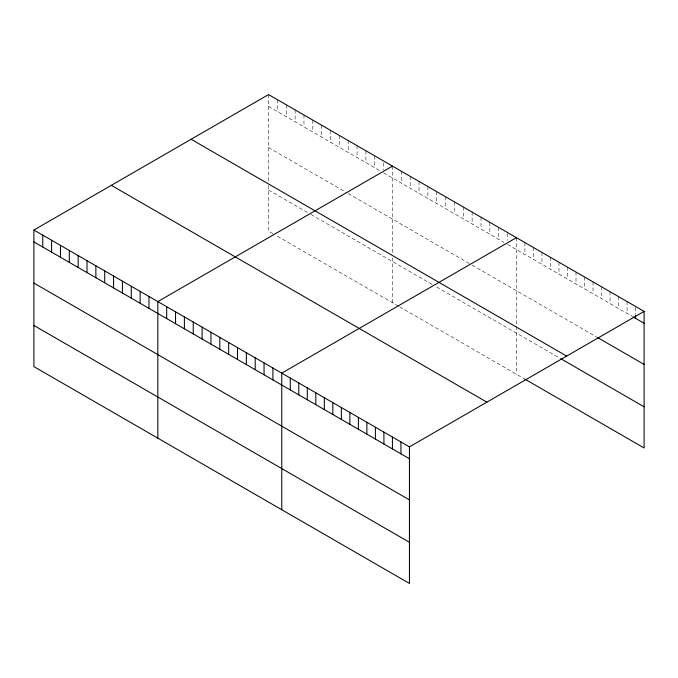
<?xml version="1.0" encoding="UTF-8"?>
<svg xmlns="http://www.w3.org/2000/svg" width="678" height="678" viewBox="0 0 678 678"><rect width="100%" height="100%" fill="white"/><g stroke="black" fill="none" stroke-linecap="round" stroke-linejoin="round"><path stroke-width="0.51" stroke-dasharray="3.39 2.54" d="M268.556 106.446L380.977 171.348M383.629 172.882L504.017 242.385M507.559 244.436L632.184 316.38M268.556 147.592L346.45 192.569M348.221 193.586L471.269 264.632M472.151 265.14L596.428 336.89M268.556 189.993L307.498 212.477M311.041 214.519L432.318 284.54M436.742 287.091L558.977 357.662M272.98 233.698L268.556 231.139L268.556 183.391M277.404 236.249L398.681 306.27M399.562 306.778L524.925 379.155M635.591 307.456L635.591 314.389M627.074 301.557L627.074 313.431M618.565 296.642L618.565 308.515M610.047 291.726L610.047 303.6M601.539 286.811L601.539 298.693M593.03 281.895L593.03 293.777M584.512 276.98L584.512 288.862M576.003 272.064L576.003 283.946M567.486 267.157L567.486 279.031M558.977 262.242L558.977 274.115M550.46 257.326L550.46 269.2M541.951 252.411L541.951 264.284M533.442 247.495L533.442 259.369M524.925 242.58L524.925 254.462M516.416 237.664L516.416 324.609M516.416 326.499L516.416 374.239M507.559 233.546L507.559 240.47M498.711 227.444L498.711 239.326M489.855 222.333L489.855 234.215M481.007 217.223L481.007 229.105M472.151 212.112L472.151 223.986M463.303 207.002L463.303 218.875M454.446 201.891L454.446 213.765M445.599 196.781L445.599 208.654M436.742 191.671L436.742 203.544M427.894 186.56L427.894 198.434M419.038 181.45L419.038 193.323M410.19 176.339L410.19 188.213M401.334 171.229L401.334 183.102M392.486 166.118L392.486 253.064M392.486 257.776L392.486 302.693M383.629 162.983L383.629 169.915M374.781 155.898L374.781 167.771M365.925 150.779L365.925 162.661M357.077 145.668L357.077 157.55M348.221 140.558L348.221 152.44M339.373 135.447L339.373 147.329M330.517 130.337L330.517 142.219M321.669 125.227L321.669 137.109M312.812 120.116L312.812 131.998M303.964 115.006L303.964 126.888M295.108 109.895L295.108 121.777M286.26 104.785L286.26 116.667M277.404 99.674L277.404 111.556M268.556 94.564L268.556 181.509"/><path stroke-width="1.02" d="M33.9 230.037L409.444 446.861L409.444 583.436L33.9 366.612L33.9 230.037L268.556 94.564L644.1 311.388L644.1 447.963L524.925 379.155M392.486 166.118L157.83 301.591L157.83 438.166M516.416 237.664L281.76 373.137L281.76 509.72M409.444 446.861L644.1 311.388M633.032 316.872L644.1 323.262M597.284 337.381L644.1 364.417M191.12 139.27L566.664 356.094M560.681 358.645L644.1 406.808M111.336 185.331L486.88 402.156M33.9 241.919L409.444 458.735M33.9 283.065L409.444 499.889M33.9 325.465L409.444 542.281M635.591 315.38L635.591 318.346M400.935 441.946L400.935 453.819M392.426 437.03L392.426 448.912M383.909 432.115L383.909 443.997M375.4 427.199L375.4 439.081M366.883 422.284L366.883 434.166M358.374 417.377L358.374 429.25M349.856 412.461L349.856 424.335M341.348 407.546L341.348 419.419M332.839 402.63L332.839 414.504M324.321 397.715L324.321 409.588M315.812 392.799L315.812 404.681M307.295 387.884L307.295 399.766M298.786 382.968L298.786 394.85M290.277 378.053L290.277 389.935M272.912 368.027L272.912 379.909M264.056 362.916L264.056 374.798M255.208 357.806L255.208 369.688M246.351 352.696L246.351 364.578M237.503 347.585L237.503 359.467M228.647 342.475L228.647 354.357M219.799 337.364L219.799 349.246M210.943 332.254L210.943 344.136M202.095 327.143L202.095 339.025M193.238 322.033L193.238 333.915M184.391 316.923L184.391 328.805M175.534 311.812L175.534 323.694M166.686 306.702L166.686 318.575M148.982 296.481L148.982 308.354M140.126 291.37L140.126 303.244M131.278 286.26L131.278 298.134M122.421 281.15L122.421 293.023M113.573 276.039L113.573 287.913M104.717 270.929L104.717 282.802M95.869 265.818L95.869 277.692M87.013 260.708L87.013 272.581M78.165 255.598L78.165 267.471M69.309 250.487L69.309 262.361M60.461 245.377L60.461 257.25M51.604 240.258L51.604 252.14M42.756 235.147L42.756 247.029"/></g></svg>
